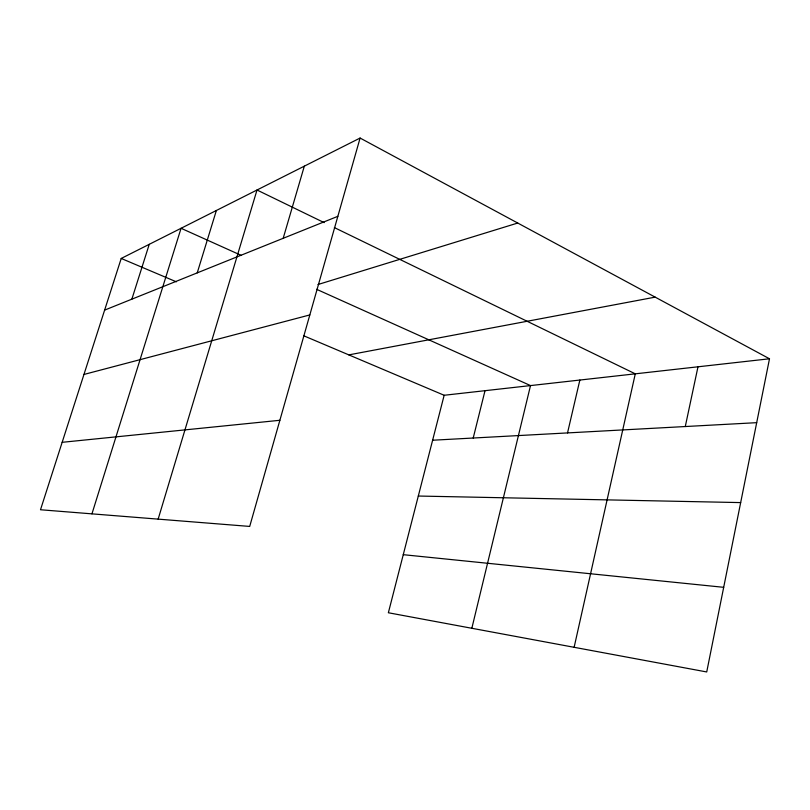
<?xml version="1.0" encoding="UTF-8"?>
<svg xmlns="http://www.w3.org/2000/svg" width="810" height="810" viewBox="0 0 810 810"><rect width="100%" height="100%" fill="white"/><g stroke="black" fill="none" stroke-linecap="round" stroke-linejoin="round"><path stroke-width="1.21" d="M769.5 358.779L706.725 671.956L388.365 612.755L444.153 395.27L769.5 358.779L360.096 138.044L121.216 258.451L40.5 509.753L249.703 526.429L360.096 138.044M685.28 426.536L697.987 366.798M574.128 647.301L635.283 373.835L334.368 227.59M567.526 432.915L579.859 380.052M471.845 628.276L530.51 385.58L316.609 289.302M473.212 438.028L485.018 390.683M283.186 238.302L304.327 166.151M158.152 519.129L257.013 190.006L324.162 222.628M197.235 272.869L216.371 210.489M91.945 513.854L181.065 228.288L241.228 255.373M131.858 299.163L149.243 244.326M104.622 310.119L337.841 216.321M317.986 284.523L517.732 223.034M83.956 374.453L309.815 314.928M348.826 354.881L655.168 297.138M62.157 442.311L279.865 420.289M432.621 440.225L756.692 422.668M418.304 496.034L740.674 502.595M403.258 554.678L723.694 587.321M121.216 258.451L176.367 281.819M303.821 335.816L444.153 395.27"/></g></svg>
